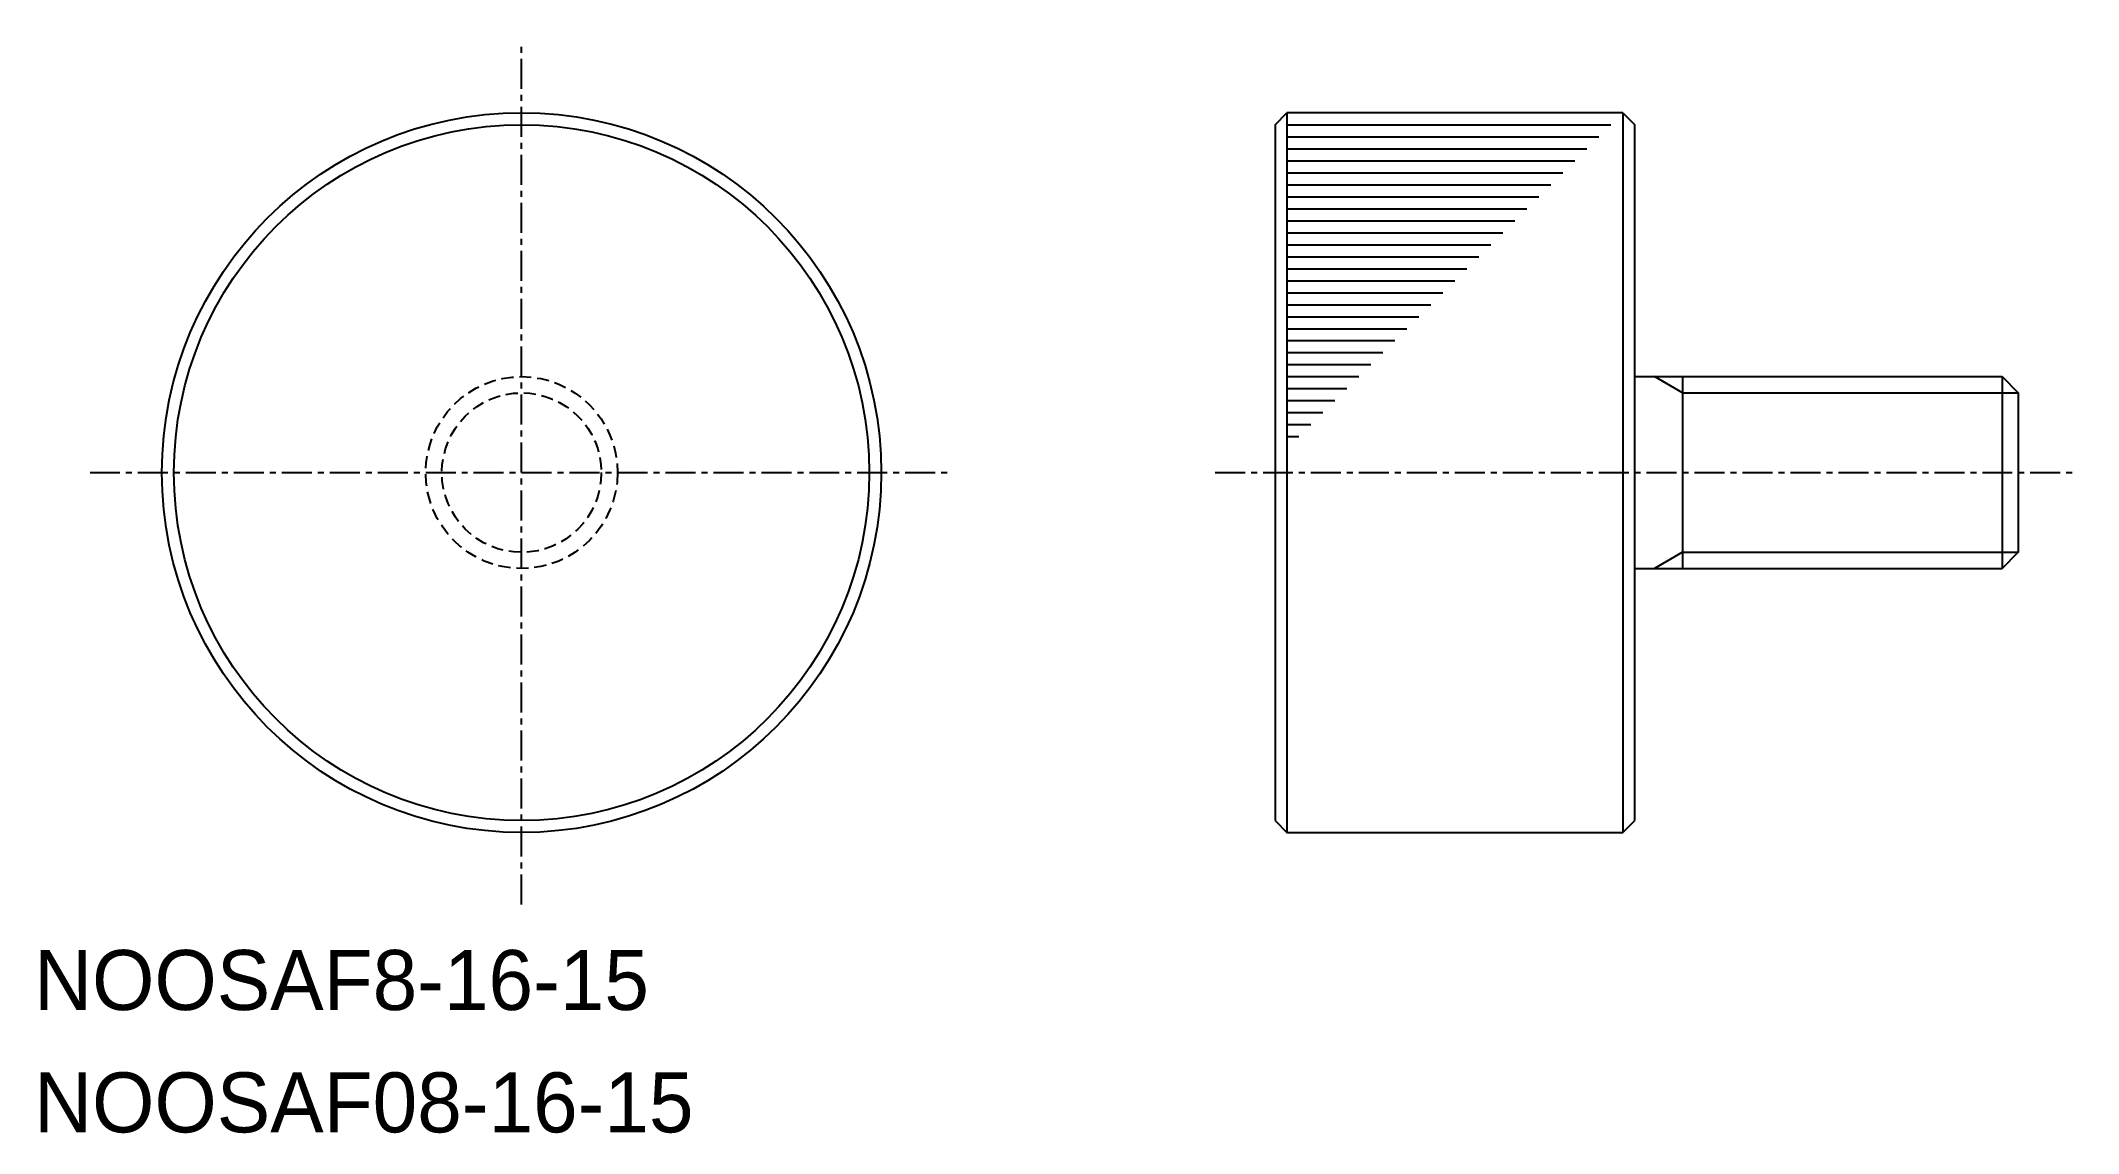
# Model space of a CAD drawing. Extents: x 0.3 to 85.2, y 0 to 45.5.
import ezdxf

# ---------------------------------------------------------------- set-up
doc = ezdxf.new("R2010")
doc.units = 0
doc.linetypes.add('CENTER', pattern=[2, 1.25, -0.25, 0.25, -0.25])
doc.linetypes.add('DASHED', pattern=[0.75, 0.5, -0.25])
doc.layers.get('0').update_dxf_attribs({"linetype": 'CONTINUOUS'})
doc.layers.add('CENTER', color=1, linetype='CENTER')

msp = doc.modelspace()

# ---------------------------------------------------------------- linework, layer by layer
at = {"color": 7, "linetype": 'CONTINUOUS'}
for p, q in [((51.75, 42), (52.25, 42.5)), ((52.25, 42.5), (52.25, 12.5)), ((66.25, 42.5), (52.25, 42.5)), ((66.25, 42.5), (66.25, 12.5)), ((66.25, 42.5), (66.75, 42)), ((51.75, 42), (51.75, 13)), ((52.25, 42), (65.75, 42)), ((66.75, 13), (66.75, 42)), ((52.25, 41.5), (65.25, 41.5)), ((52.25, 41), (64.75, 41)), ((52.25, 40.5), (64.25, 40.5)), ((52.25, 40), (63.75, 40)), ((52.25, 39.5), (63.25, 39.5)), ((52.25, 39), (62.75, 39)), ((52.25, 38.5), (62.25, 38.5)), ((52.25, 38), (61.75, 38)), ((52.25, 37.5), (61.25, 37.5)), ((52.25, 37), (60.75, 37)), ((52.25, 36.5), (60.25, 36.5)), ((52.25, 36), (59.75, 36)), ((52.25, 35.5), (59.25, 35.5)), ((52.25, 35), (58.75, 35)), ((52.25, 34.5), (58.25, 34.5)), ((52.25, 34), (57.75, 34)), ((52.25, 33.5), (57.25, 33.5)), ((52.25, 33), (56.75, 33)), ((52.25, 32.5), (56.25, 32.5)), ((52.25, 32), (55.75, 32)), ((52.25, 31.5), (55.25, 31.5)), ((66.75, 31.5), (82.074, 31.5)), ((68.75, 31.5), (68.75, 23.5)), ((82.074, 31.5), (82.074, 23.5)), ((82.074, 31.5), (82.75, 30.824)), ((52.25, 31), (54.75, 31)), ((82.75, 30.824), (82.75, 24.177)), ((52.25, 30.5), (54.25, 30.5)), ((52.25, 30), (53.75, 30)), ((52.25, 29.5), (53.25, 29.5)), ((52.25, 29), (52.75, 29)), ((82.072, 23.5), (82.75, 24.178)), ((66.75, 23.5), (82.072, 23.5)), ((51.75, 13), (52.25, 12.5)), ((66.25, 12.5), (66.75, 13)), ((52.25, 12.5), (66.25, 12.5))]:
    msp.add_line(p, q, dxfattribs=at)
at = {"color": 3, "linetype": 'CONTINUOUS'}
for p, q in [((68.75, 30.824), (67.578, 31.5)), ((68.75, 30.824), (82.75, 30.824)), ((68.75, 24.178), (67.576, 23.5)), ((68.75, 24.178), (82.75, 24.178))]:
    msp.add_line(p, q, dxfattribs=at)
at = {"color": 7, "linetype": 'CONTINUOUS'}
for radius in [15, 14.5]:
    msp.add_circle((20.329, 27.5), radius, dxfattribs=at)
at = {"color": 3, "linetype": 'DASHED'}
for radius in [4, 3.324]:
    msp.add_circle((20.329, 27.5), radius, dxfattribs=at)
at = {"layer": 'CENTER', "color": 1, "linetype": 'CENTER'}
for p, q in [((20.329, 9.5), (20.329, 45.5)), ((2.329, 27.5), (38.329, 27.5)), ((49.25, 27.5), (85.25, 27.5))]:
    msp.add_line(p, q, dxfattribs=at)

# ---------------------------------------------------------------- texts
at = {"color": 7, "linetype": 'CONTINUOUS'}
for s, p in [('NOOSAF8-16-15', (0, 5.101)), ('NOOSAF08-16-15', (0, 0))]:
    msp.add_text(s, height=2.5, dxfattribs=at).set_placement(p)

doc.saveas('drawing.dxf')
